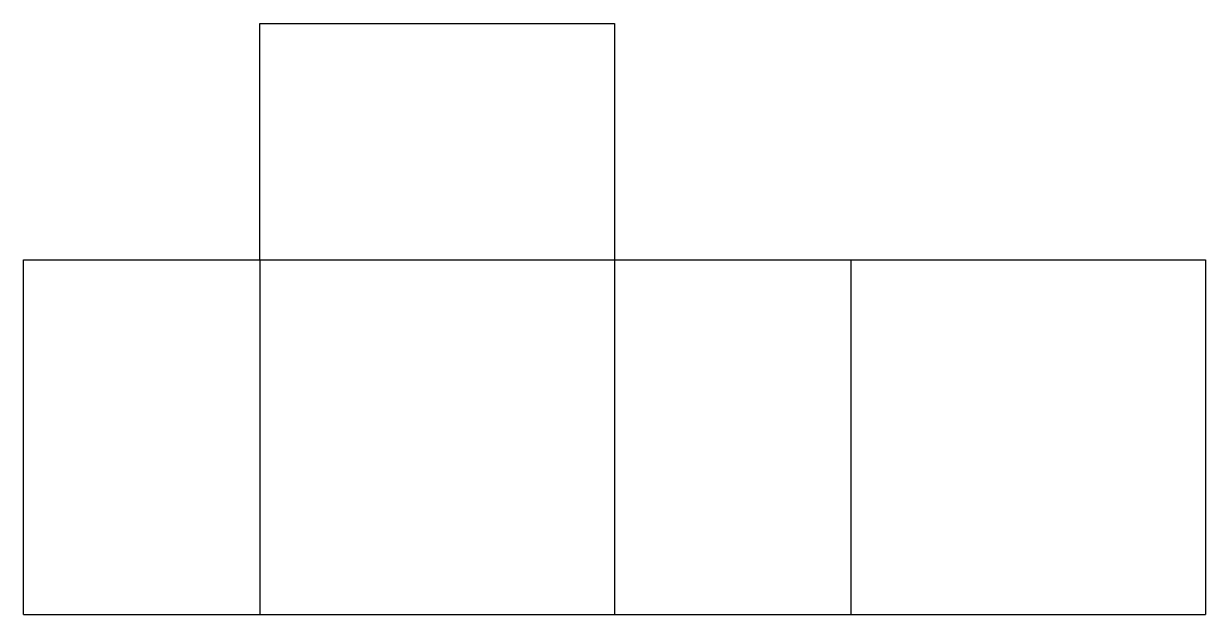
# Model space of a CAD drawing. Header units: millimetres. Extents: x 0 to 500, y 0 to 250.
import ezdxf

# ---------------------------------------------------------------- set-up
doc = ezdxf.new("R2010")
doc.units = ezdxf.units.MM
doc.layers.get('0').update_dxf_attribs({"lineweight": 25, "true_color": 0xffffff})

msp = doc.modelspace()

# ---------------------------------------------------------------- linework, layer by layer
for p, q in [((100, 150), (100, 250)), ((100, 250), (250, 250)), ((250, 250), (250, 150)), ((0, 0), (0, 150)), ((0, 150), (100, 150)), ((100, 150), (100, 0)), ((100, 150), (250, 150)), ((250, 150), (250, 0)), ((250, 150), (350, 150)), ((350, 150), (350, 0)), ((350, 150), (500, 150)), ((500, 150), (500, 0)), ((0, 0), (100, 0)), ((100, 0), (250, 0)), ((250, 0), (350, 0)), ((350, 0), (500, 0))]:
    msp.add_line(p, q)

doc.saveas('drawing.dxf')
